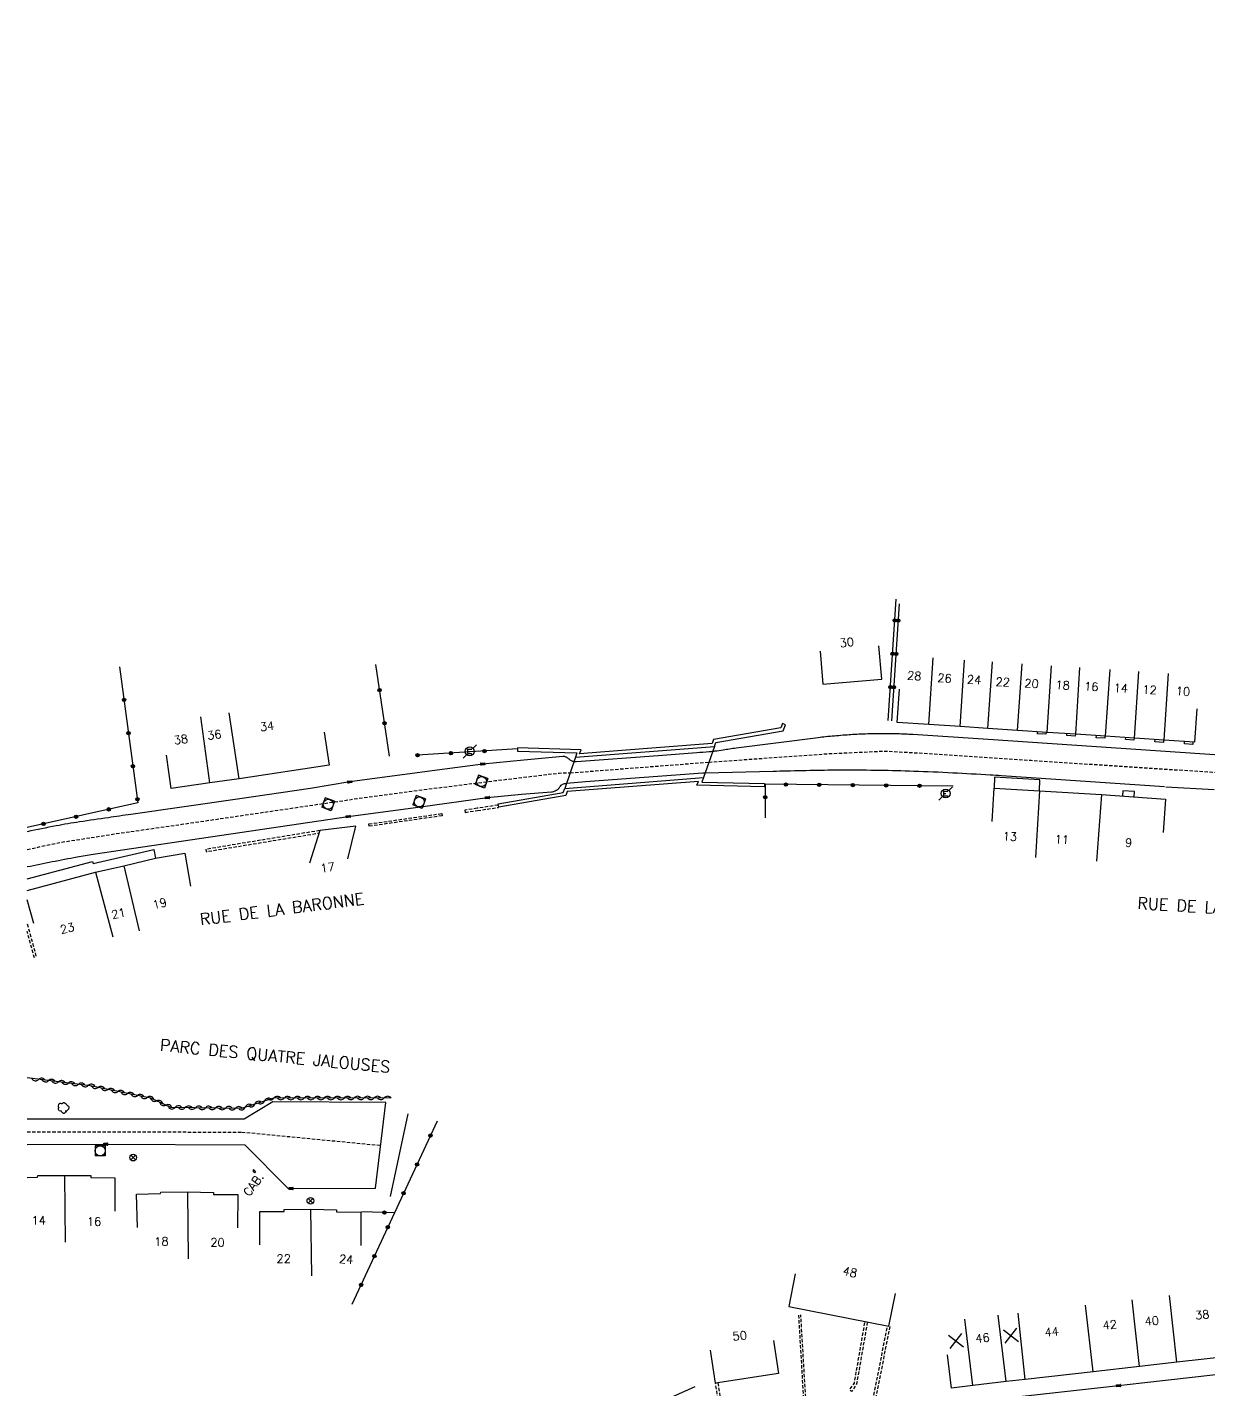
# Model space of a CAD drawing. Header units: millimetres. Extents: x 143000 to 144000, y 139000 to 140000.
# Drawn here: x 143000 to 143176.7, y 139391.1 to 139594.8 of the extents above; entities that cross this region are included whole.
import ezdxf
from ezdxf.enums import TextEntityAlignment as Align

# ---------------------------------------------------------------- set-up
doc = ezdxf.new("R2010")
doc.units = ezdxf.units.MM
doc.linetypes.add('DASHED', pattern=[0.75, 0.5, -0.25])
doc.layers.get('0').update_dxf_attribs({"linetype": 'CONTINUOUS'})
for name, color, linetype in [('W0001', 6, 'DASHED'), ('W0008', 7, 'CONTINUOUS'), ('W0100', 7, 'CONTINUOUS'), ('W0112', 1, 'DASHED'), ('W0120', 7, 'CONTINUOUS'), ('W0300', 7, 'CONTINUOUS'), ('W0302', 3, 'CONTINUOUS'), ('W0310', 3, 'CONTINUOUS'), ('W0322', 7, 'CONTINUOUS'), ('W0400', 7, 'CONTINUOUS'), ('W0420', 7, 'CONTINUOUS'), ('W0469', 7, 'CONTINUOUS'), ('W0471', 7, 'CONTINUOUS'), ('W0984', 7, 'CONTINUOUS'), ('W0989', 7, 'CONTINUOUS'), ('W0991', 7, 'CONTINUOUS'), ('W1102', 7, 'CONTINUOUS')]:
    doc.layers.add(name, color=color, linetype=linetype)
doc.styles.get("Standard").update_dxf_attribs({"font": 'romans.shx', "width": 0.85})

# ---------------------------------------------------------------- blocks, each defined once
blk = doc.blocks.new('T469')
at = {"color": 0, "linetype": 'Continuous', "flags": 128}
for points in [[(-0.35, 0.35), (0.35, -0.35)], [(-0.35, -0.35), (0.35, 0.35)]]:
    blk.add_lwpolyline(points, dxfattribs=at)
at = {"color": 0, "linetype": 'Continuous'}
blk.add_circle((0, 0), 0.5, dxfattribs=at)
blk = doc.blocks.new('T400')
for p, q in [((-0.15, 0.3), (0.15, 0.3)), ((-0.15, -0.25), (-0.15, 0.3)), ((-0.15, 0.15), (0.15, 0.15)), ((-0.15, 0), (0.15, 0)), ((0.15, 0.3), (0.15, -0.25)), ((-0.15, -0.15), (0.15, -0.15)), ((-0.15, -0.25), (-0.15, -0.3)), ((-0.15, -0.3), (0.15, -0.3)), ((0.15, -0.3), (0.15, -0.25))]:
    blk.add_line(p, q)
blk = doc.blocks.new('T420')
for p, q in [((0.75, 0.75), (-0.75, 0.75)), ((-0.75, 0.75), (-0.75, -0.75)), ((0.75, 0.75), (0.75, -0.75)), ((0.75, -0.75), (-0.75, -0.75))]:
    blk.add_line(p, q)
blk.add_ellipse((0, 0), major_axis=(-0.53, 0.53), ratio=1, start_param=3.926991, end_param=10.210176)
blk = doc.blocks.new('T300')
for p, q in [((-0.8, 0.51), (-0.86, 0.34)), ((-0.86, 0.34), (-0.86, 0.17)), ((-0.86, 0.17), (-0.74, 0.06)), ((-0.69, 0.63), (-0.8, 0.51)), ((-0.8, -0.06), (-0.74, 0.06)), ((-0.74, 0.06), (-0.69, 0.11)), ((-0.57, 0.69), (-0.69, 0.63)), ((-0.46, 0.69), (-0.57, 0.69)), ((-0.29, 0.63), (-0.46, 0.69)), ((-0.29, 0.63), (-0.17, 0.74)), ((-0.23, 0.57), (-0.29, 0.63)), ((-0.17, 0.74), (-0.06, 0.8)), ((-0.06, 0.8), (0.06, 0.8)), ((0.06, 0.8), (0.23, 0.74)), ((0.23, 0.74), (0.34, 0.63)), ((0.34, 0.63), (0.4, 0.51)), ((0.46, 0.46), (0.34, 0.46)), ((0.4, 0.51), (0.4, 0.46)), ((0.57, 0.4), (0.46, 0.46)), ((0.57, 0.4), (0.69, 0.29)), ((0.69, 0.29), (0.74, 0.17)), ((0.74, 0.06), (0.69, -0.17)), ((0.74, 0.17), (0.74, 0.06)), ((-0.8, -0.17), (-0.8, -0.06)), ((-0.8, -0.23), (-0.8, -0.17)), ((-0.74, -0.34), (-0.8, -0.23)), ((-0.69, -0.4), (-0.74, -0.34)), ((-0.51, -0.46), (-0.69, -0.4)), ((-0.4, -0.46), (-0.51, -0.46)), ((-0.4, -0.46), (-0.34, -0.46)), ((-0.34, -0.46), (-0.34, -0.4)), ((-0.34, -0.51), (-0.34, -0.46)), ((-0.29, -0.63), (-0.34, -0.51)), ((-0.17, -0.74), (-0.29, -0.63)), ((-0.06, -0.8), (-0.17, -0.74)), ((0.06, -0.8), (-0.06, -0.8)), ((0.17, -0.74), (0.06, -0.8)), ((0.23, -0.69), (0.17, -0.74)), ((0.29, -0.46), (0.23, -0.46)), ((0.29, -0.63), (0.23, -0.69)), ((0.46, -0.4), (0.29, -0.46)), ((0.34, -0.51), (0.29, -0.63)), ((0.34, -0.51), (0.34, -0.46)), ((0.57, -0.34), (0.46, -0.4)), ((0.63, -0.29), (0.57, -0.34)), ((0.69, -0.17), (0.63, -0.29))]:
    blk.add_line(p, q)
blk = doc.blocks.new('t310o')
at = {"color": 0, "linetype": 'Continuous'}
for centre, start, end in [((-0.5, 0.38), 216.8699, 323.1304), ((0.5, -0.37), 36.8699, 143.1303)]:
    blk.add_arc(centre, 0.625, start, end, dxfattribs=at)
blk = doc.blocks.new('t322o')
at = {"color": 0, "linetype": 'Continuous'}
for radius in [0.25, 0.15]:
    blk.add_circle((0, 0), radius, dxfattribs=at)
blk = doc.blocks.new('T471')
for p, q in [((-0.333334, 0.333334), (-0.333334, -0.333334)), ((-0.333334, 0.333334), (0.333334, 0.333334)), ((-0.333334, 0), (0, 0)), ((0.500001, 0.500001), (1.000002, 1.000002)), ((-0.500001, -0.500001), (-1.000002, -1.000002)), ((-0.333334, -0.333334), (0.333334, -0.333334))]:
    blk.add_line(p, q)
blk.add_ellipse((0, 0), major_axis=(0.471405, 0.471405), ratio=1, start_param=5.4977871438, end_param=11.780972451)
blk = doc.blocks.new('t991o')
at = {"color": 0, "linetype": 'Continuous'}
for p, q in [((-1, 1), (1, -1)), ((-1, -1), (1, 1))]:
    blk.add_line(p, q, dxfattribs=at)

msp = doc.modelspace()

# ---------------------------------------------------------------- linework, layer by layer
at = {"layer": 'W0001', "flags": 128}
for points in [[(143101.94, 139484.92), (143119.73, 139486.18), (143128.29, 139486.58), (143136.21, 139486.13), (143150.15, 139485.19), (143203.58, 139481.7), (143232.07, 139479.56), (143238.94, 139479.31), (143248.2, 139479.66), (143254.77, 139480.61), (143259.8, 139479.15)], [(143081.19, 139483.32), (143101.94, 139484.92)], [(143000, 139471.86), (143005.06, 139472.94), (143013.37, 139474.23), (143023.13, 139475.63), (143049.28, 139479.46), (143060.78, 139481), (143070.04, 139482.15), (143079.55, 139483.29), (143081.19, 139483.32)]]:
    msp.add_lwpolyline(points, dxfattribs=at)
at = {"layer": 'W0001'}
msp.add_lwpolyline([(143000, 139429.61), (143032.11, 139429.6), (143052.88, 139427.6)], dxfattribs=at)
at = {"layer": 'W0008', "flags": 128}
msp.add_lwpolyline([(143802.51, 139956.29, 0.000002), (143824.96, 139979.62, 0.000766)], format="xyb", dxfattribs=at)
at = {"layer": 'W0008'}
for points in [[(143181.99, 139485.71), (143143.7, 139488.3), (143132.43, 139489.04, 0.011243), (143130.17, 139489.14, 0.008074), (143127.02, 139489.16, 0.00848), (143124.37, 139489.08, 0.009489), (143122.01, 139488.93, 0.003283), (143119.4, 139488.7, 0.007659), (143118.29, 139488.57), (143106.03, 139487.01, 0.01013), (143104.06, 139486.71, -0.016239), (143102.83, 139486.55, -0.001523), (143102.52, 139486.51)], [(143102.52, 139486.51, -0.00269), (143101.97, 139486.46, -0.001965), (143100.14, 139486.31), (143094.33, 139485.86), (143082.14, 139484.97, -0.036863), (143081.87, 139484.97, -0.015213), (143081.77, 139484.98)], [(143081.77, 139484.98, -0.022281), (143081.61, 139485.01, -0.059477), (143081.4, 139485.09, -0.060381), (143081.21, 139485.21, -0.023288), (143081.12, 139485.3, 0.028559), (143081.04, 139485.37, 0.014477), (143080.89, 139485.48, 0.01546), (143080.75, 139485.58, 0.028899), (143080.63, 139485.64, 0.022293), (143080.47, 139485.71, 0.043688), (143080.25, 139485.77, 0.069571), (143080.1, 139485.78), (143074.28, 139485.23), (143068.11, 139484.64), (143060.58, 139483.63), (143048.23, 139481.95), (143042.36, 139480.99), (143031.45, 139479.39), (143015.49, 139477.1, 0.000588), (143012.13, 139476.61, 0.000459), (143007.83, 139475.98, 0.010714), (143004.31, 139475.38, 0.005347), (143000, 139474.51)], [(143101.37, 139483.34), (143111.54, 139483.57, -0.000219), (143113.57, 139483.62, -0.000096), (143118.23, 139483.72, -0.005306), (143122.29, 139483.76, -0.004159), (143127.47, 139483.72, -0.004631), (143132.57, 139483.59, -0.004044), (143138.4, 139483.34, -0.001038), (143143.99, 139483.04, -0.003379), (143145.7, 139482.94), (143170.08, 139481.26)], [(143000, 139469.29, -0.002806), (143007.45, 139470.76, -0.011007), (143009.87, 139471.17), (143048, 139476.78), (143058.83, 139478.23), (143068.83, 139479.61), (143073.93, 139480.14), (143078.39, 139480.48, 0.043076), (143078.53, 139480.5, 0.019596), (143078.85, 139480.6, 0.021446), (143079.04, 139480.67, 0.026118), (143079.19, 139480.75, 0.03359), (143079.33, 139480.84, 0.038223), (143079.43, 139480.93, 0.045658), (143079.52, 139481.05, -0.028573), (143079.66, 139481.23, -0.0232), (143079.87, 139481.46, -0.041595), (143080, 139481.57, -0.073443), (143080.21, 139481.67, -0.055296), (143080.5, 139481.73), (143080.64, 139481.75)]]:
    msp.add_lwpolyline(points, format="xyb", dxfattribs=at)
for points in [[(143152.37, 139489.37), (143152.35, 139489.08), (143151.07, 139489.15), (143151.09, 139489.46)], [(143156.76, 139489.11), (143156.73, 139488.78), (143155.46, 139488.88), (143155.47, 139489.18)], [(143161.17, 139488.79), (143161.15, 139488.5), (143159.87, 139488.54), (143159.9, 139488.88)], [(143165.53, 139488.51), (143165.51, 139488.2), (143164.25, 139488.29), (143164.27, 139488.59)], [(143169.94, 139488.22), (143169.91, 139487.86), (143168.64, 139487.97), (143168.66, 139488.3)], [(143174.31, 139487.92), (143174.29, 139487.56), (143173.06, 139487.64), (143173.09, 139488)], [(143080.64, 139481.75), (143083.5, 139482.03), (143101.03, 139483.33), (143101.37, 139483.34)], [(143165.55, 139479.74), (143165.61, 139480.53), (143163.84, 139480.61), (143163.78, 139479.87)], [(143170.29, 139481.25), (143177.5, 139480.81)], [(143000, 139427.72), (143011.76, 139427.76), (143032.54, 139427.67), (143039.03, 139421.15), (143039.49, 139421.14), (143052.1, 139421.19), (143053.65, 139434.01), (143036.71, 139434.09), (143032.45, 139431.53), (143000, 139431.5)], [(143207.43, 139396.61), (143166.69, 139392.05), (143163.21, 139391.65), (143120.63, 139386.9)]]:
    msp.add_lwpolyline(points, dxfattribs=at)
at = {"layer": 'W0008', "flags": 128}
for points in [[(143151.38, 139480.64), (143151.45, 139482.27), (143144.65, 139482.66), (143144.58, 139481.05)], [(143000, 139467.47), (143009.75, 139470.08), (143009.85, 139469.78), (143018.93, 139471.83), (143019.17, 139470.54)]]:
    msp.add_lwpolyline(points, dxfattribs=at)
at = {"layer": 'W0100'}
for p, q in [((143033.86, 139423.97), (143033.73, 139423.8)), ((143033.73, 139423.8), (143033.99, 139423.52))]:
    msp.add_line(p, q, dxfattribs=at)
at = {"layer": 'W0100', "flags": 128}
for points in [[(143118.57, 139501.54), (143119, 139496.56), (143127.8, 139497.33), (143127.36, 139502.31)], [(143174.91, 139492.89), (143174.57, 139487.9), (143170.02, 139488.22), (143165.61, 139488.51), (143161.25, 139488.78), (143156.81, 139489.1), (143152.51, 139489.36), (143148.11, 139489.66), (143143.67, 139489.95), (143139.53, 139490.23), (143134.83, 139490.53), (143130.11, 139490.84), (143130.45, 139495.83)], [(143044.4, 139489.4), (143045.15, 139484.46), (143031.7, 139482.41), (143027.33, 139481.8), (143021.52, 139481), (143020.84, 139485.95)], [(143144.28, 139476.06), (143144.58, 139481.05), (143144.58, 139481.05), (143151.38, 139480.64), (143160.64, 139480.1), (143170.24, 139479.38), (143169.87, 139474.4)], [(143047.94, 139470.44), (143049.16, 139475.36), (143043.74, 139474.69), (143042.2, 139469.83)], [(143000, 139465.7), (143010.19, 139468.45), (143014.45, 139469.43), (143019.17, 139470.54), (143023.56, 139471.3), (143024.41, 139466.37)], [(143000.96, 139460.78), (143000, 139464.33)], [(143114.84, 139408.39), (143113.88, 139403.49), (143128.87, 139400.55), (143129.84, 139405.46)], [(143205.39, 139403.96), (143205.98, 139399), (143201.01, 139398.41), (143192.64, 139397.47), (143187.26, 139396.88), (143186.2, 139396.79), (143180.52, 139396.14), (143171.91, 139395.19), (143166.36, 139394.54), (143159.4, 139393.75), (143149.22, 139392.59), (143146.42, 139392.3), (143141.43, 139391.69), (143138.2, 139391.3), (143137.6, 139396.26)], [(143111.59, 139398.41), (143112.34, 139393.46), (143102.94, 139392.03), (143102.18, 139396.97)]]:
    msp.add_lwpolyline(points, dxfattribs=at)
at = {"layer": 'W0100'}
for points in [[(143000, 139422.82), (143001.54, 139422.83), (143001.58, 139423.08), (143005.57, 139423.12), (143009.51, 139423.08), (143009.52, 139422.79), (143013.11, 139422.77), (143013.08, 139417.77)], [(143033.86, 139423.97), (143034.12, 139423.69), (143033.99, 139423.52)], [(143016.47, 139415.3), (143016.36, 139420.3), (143019.91, 139420.38), (143019.98, 139420.6), (143023.95, 139420.64), (143027.87, 139420.57), (143027.87, 139420.27), (143031.47, 139420.25), (143031.44, 139415.25)], [(143034.8, 139412.72), (143034.8, 139417.72), (143038.4, 139417.72), (143038.41, 139418.01), (143042.38, 139418.07), (143046.27, 139417.95), (143046.26, 139417.65), (143049.91, 139417.62), (143049.87, 139412.62)]]:
    msp.add_lwpolyline(points, dxfattribs=at)
at = {"layer": 'W0112'}
for points in [[(143070.4, 139478.49), (143067.27, 139478.02), (143065.45, 139477.75), (143065.5, 139477.4), (143067.32, 139477.68), (143070.46, 139478.14)], [(143115.34, 139402.22), (143116.09, 139389.5), (143108.22, 139388.44), (143108.26, 139388.09), (143116.46, 139389.2), (143115.69, 139402.25)], [(143103.28, 139392.08), (143103.93, 139387.85), (143106.34, 139388.18), (143106.38, 139387.84), (143103.64, 139387.45), (143102.94, 139392.03)]]:
    msp.add_lwpolyline(points, dxfattribs=at)
msp.add_lwpolyline([(143061.99, 139477.23), (143062.04, 139476.89), (143051.13, 139475.33), (143051.08, 139475.67)], close=True, dxfattribs=at)
at = {"layer": 'W0112', "flags": 128}
for points in [[(143043.74, 139474.69), (143026.7, 139471.88), (143026.76, 139471.53), (143043.62, 139474.31)], [(143000, 139460.73), (143001.36, 139455.71)], [(143001.07, 139455.63), (143000, 139459.58)], [(143125.63, 139401.15), (143124.03, 139391.92), (143123.42, 139391), (143123.29, 139390.81), (143122.99, 139391.03), (143123.7, 139392.05), (143125.29, 139401.21)], [(143128.99, 139400.53), (143126.93, 139390.01), (143126.59, 139390.08), (143128.65, 139400.59)]]:
    msp.add_lwpolyline(points, dxfattribs=at)
at = {"layer": 'W0120'}
for points in [[(143113.42, 139490.51), (143112.95, 139490.69), (143112.71, 139490.05), (143102.62, 139488.31), (143102.41, 139487.71), (143088.26, 139486.62), (143082.61, 139486.18), (143082.82, 139486.78), (143073.32, 139487.07), (143073.31, 139486.57), (143082.21, 139486.3), (143081.99, 139485.64), (143102.78, 139487.24), (143102.99, 139487.87), (143113.07, 139489.6)], [(143110.26, 139481.71), (143110.25, 139481.21), (143100.16, 139481.46), (143100.37, 139482.04), (143080.74, 139480.51), (143080.53, 139479.91), (143070.52, 139478.18), (143070.44, 139478.67), (143080.16, 139480.36), (143080.38, 139480.99), (143101.11, 139482.6), (143100.87, 139481.94)]]:
    msp.add_lwpolyline(points, close=True, dxfattribs=at)
at = {"layer": 'W0120', "flags": 128}
for points in [[(143102.78, 139487.24), (143101.11, 139482.6)], [(143081.99, 139485.64), (143080.38, 139480.99)]]:
    msp.add_lwpolyline(points, dxfattribs=at)
at = {"layer": 'W0302'}
msp.add_line((143054.31, 139419.97), (143056.97, 139432.33), dxfattribs=at)
at = {"layer": 'W0310'}
msp.add_lwpolyline([(143054.4, 139434.71), (143036.84, 139434.67), (143032.04, 139433.14), (143021.46, 139433.29), (143018.48, 139434.66), (143009.39, 139436.53), (143000, 139437.68)], dxfattribs=at)
at = {"layer": 'W0322'}
msp.add_line((143054.92, 139417.51), (143048.56, 139403.81), dxfattribs=at)
for points in [[(143128.75, 139491.15), (143129.94, 139509.28)], [(143129.3, 139491.12), (143130.43, 139508.59)], [(143013.8, 139499.18), (143016.55, 139478.84), (143000, 139475.12)], [(143054.18, 139485.8), (143052.11, 139499.52)], [(143073.35, 139486.9), (143058.31, 139485.94)], [(143138.45, 139481.33), (143110.38, 139481.6), (143110.34, 139476.6)], [(143061.3, 139431.22), (143054.92, 139417.51), (143049.99, 139417.66)], [(143099.85, 139391.5), (143076.76, 139381.11)]]:
    msp.add_lwpolyline(points, dxfattribs=at)
at = {"layer": 'W1102'}
for p, q in [((143005.57, 139423.12), (143005.67, 139413.12)), ((143023.95, 139420.64), (143024.07, 139410.65)), ((143042.38, 139418.07), (143042.52, 139408.07))]:
    msp.add_line(p, q, dxfattribs=at)
at = {"layer": 'W1102', "flags": 128}
for points in [[(143134.83, 139490.53), (143135.49, 139500.51)], [(143139.53, 139490.23), (143140.19, 139500.19)], [(143143.67, 139489.95), (143144.34, 139499.93)], [(143148.11, 139489.66), (143148.77, 139499.64)], [(143152.51, 139489.36), (143153.17, 139499.34)], [(143156.81, 139489.1), (143157.42, 139499.08)], [(143161.25, 139488.78), (143161.97, 139498.76)], [(143165.61, 139488.51), (143166.25, 139498.48)], [(143170.02, 139488.22), (143170.68, 139498.19)], [(143031.7, 139482.41), (143030.19, 139492.29)], [(143027.33, 139481.8), (143025.96, 139491.71)], [(143151.38, 139480.64), (143150.79, 139470.66)], [(143160.64, 139480.1), (143159.89, 139470.13)], [(143010.19, 139468.45), (143012.8, 139458.8)], [(143014.45, 139469.43), (143016.75, 139459.7)], [(143171.91, 139395.19), (143170.82, 139405.13)], [(143149.22, 139392.59), (143148.18, 139402.53)], [(143159.4, 139393.75), (143158.27, 139403.69)], [(143166.36, 139394.54), (143165.22, 139404.48)], [(143141.43, 139391.69), (143140.22, 139401.61)], [(143146.42, 139392.3), (143145.2, 139402.22)]]:
    msp.add_lwpolyline(points, dxfattribs=at)

# ---------------------------------------------------------------- block references
at = {"layer": 'W0300'}
msp.add_blockref('T300', (143005.46, 139433.19), dxfattribs=at)
at = {"layer": 'W0310'}
for p, rotation in [((143001.69, 139437.47), 173.05193242913), ((143003.18, 139437.29), 173.05193242913), ((143004.67, 139437.11), 173.05193242913), ((143006.16, 139436.93), 173.05193242913), ((143007.64, 139436.74), 173.05193242913), ((143009.13, 139436.56), 173.05193242913), ((143010.61, 139436.28), 168.3411635847514), ((143012.08, 139435.98), 168.3411635847514), ((143013.55, 139435.67), 168.3411635847514), ((143015.01, 139435.37), 168.3411635847514), ((143016.48, 139435.07), 168.3411635847514), ((143017.95, 139434.77), 168.3411635847514), ((143019.35, 139434.26), 155.3347280280958), ((143020.72, 139433.63), 155.3347280280958), ((143022.14, 139433.28), 179.2150365254889), ((143023.64, 139433.26), 179.2150365254889), ((143025.14, 139433.24), 179.2150365254889), ((143026.64, 139433.22), 179.2150365254889), ((143028.14, 139433.2), 179.2150365254889), ((143029.64, 139433.18), 179.2150365254889), ((143031.14, 139433.16), 179.2150365254889), ((143032.61, 139433.33), 197.6653788931062), ((143034.04, 139433.78), 197.6653788931062), ((143035.47, 139434.24), 197.6653788931062), ((143036.9, 139434.67), 180.1077889787821), ((143038.4, 139434.68), 180.1077889787821), ((143039.9, 139434.68), 180.1077889787821), ((143041.4, 139434.68), 180.1077889787821), ((143042.9, 139434.68), 180.1077889787821), ((143044.4, 139434.69), 180.1077889787821), ((143045.9, 139434.69), 180.1077889787821), ((143047.4, 139434.69), 180.1077889787821), ((143048.9, 139434.7), 180.1077889787821), ((143050.4, 139434.7), 180.1077889787821), ((143051.9, 139434.7), 180.1077889787821), ((143053.4, 139434.7), 180.1077889787821)]:
    msp.add_blockref('t310o', p, dxfattribs=dict(at, rotation=rotation))
at = {"layer": 'W0322'}
for p, rotation in [((143129.73, 139506.12), 86.25197140091927), ((143130.27, 139506.09), 86.29123478137254), ((143129.41, 139501.13), 86.25197140091927), ((143129.95, 139501.1), 86.29123478137254), ((143129.08, 139496.14), 86.25197140091927), ((143129.62, 139496.11), 86.29123478137254), ((143014.47, 139494.22), 277.6997793702575), ((143052.69, 139495.69), 98.565064543087), ((143053.43, 139490.74), 98.565064543087), ((143015.14, 139489.27), 277.6997793702575), ((143058.38, 139485.94), 183.673237359865), ((143063.37, 139486.26), 183.673237359865), ((143068.36, 139486.58), 183.673237359865), ((143015.81, 139484.31), 277.6997793702575), ((143113.45, 139481.57), 179.4497654590278), ((143118.45, 139481.53), 179.4497654590278), ((143123.45, 139481.48), 179.4497654590278), ((143128.45, 139481.43), 179.4497654590278), ((143133.45, 139481.38), 179.4497654590278), ((143012.18, 139477.86), 192.6703056765268), ((143016.48, 139479.36), 277.6997793702575), ((143110.37, 139479.67), 269.4497654591012), ((143002.43, 139475.67), 192.6703056765268), ((143007.3, 139476.76), 192.6703056765268), ((143060.3, 139429.06), 245.0218549051551), ((143058.29, 139424.76), 245.0218549051551), ((143056.29, 139420.45), 245.0218549051551), ((143053.41, 139417.56), 178.3266264719833), ((143053.92, 139415.36), 245.0872626751081), ((143051.92, 139411.05), 245.0872626751081), ((143049.92, 139406.74), 245.0872626751081)]:
    msp.add_blockref('t322o', p, dxfattribs=dict(at, rotation=rotation))
at = {"layer": 'W0400'}
for p, rotation in [((143068.11, 139484.64), 277.6326363170905), ((143048.23, 139481.95), 279.2662990621589), ((143068.83, 139479.61), 96.01241217902724), ((143048, 139476.78), 97.60544077075852), ((143011.76, 139427.76), 90.1994133889675), ((143039.49, 139421.14), 89.69519042968739), ((143163.21, 139391.65), 96.53098241304284)]:
    msp.add_blockref('T400', p, dxfattribs=dict(at, rotation=rotation))
at = {"layer": 'W0420'}
for p, rotation in [((143067.94, 139482), 340.0004866433957), ((143045.01, 139478.61), 340.00048664339), ((143058.62, 139478.96), 340.00048664339)]:
    msp.add_blockref('T420', p, dxfattribs=dict(at, rotation=rotation))
msp.add_blockref('T420', (143010.91, 139426.78), dxfattribs=at)
at = {"layer": 'W0469'}
for p in [(143015.83, 139425.77), (143042.34, 139419.3)]:
    msp.add_blockref('T469', p, dxfattribs=at)
at = {"layer": 'W0471'}
for p in [(143066.17, 139486.53), (143137.35, 139480.23)]:
    msp.add_blockref('T471', p, dxfattribs=at)
at = {"layer": 'W0991'}
for p, rotation in [((143138.88, 139398.33), 6.887827497599438), ((143147.13, 139399.14), 6.511510685006652)]:
    msp.add_blockref('t991o', p, dxfattribs=dict(at, rotation=rotation))

# ---------------------------------------------------------------- texts
at = {"layer": 'W0984'}
msp.add_text('CAB.', height=1.25, rotation=53.6283, dxfattribs=at).set_placement((143033.82, 139421.74), align=Align.MIDDLE)
at = {"layer": 'W0989'}
for s, rotation, p in [('RUE DE LA BARONNE', 7.29, (143038.09, 139462.97)), ('RUE DE LA BARONNE', 356.67, (143178.37, 139463.13)), ('PARC DES QUATRE JALOUSES', 354.4937, (143037.05, 139440.9))]:
    msp.add_text(s, height=1.75, rotation=rotation, dxfattribs=at).set_placement(p, align=Align.MIDDLE)
at = {"layer": 'W0991'}
for s, rotation, p in [('30', 7.2, (143122.56, 139502.83)), ('28', 356.49, (143132.66, 139497.84)), ('26', 356.49, (143137.19, 139497.49)), ('24', 356.49, (143141.61, 139497.26)), ('22', 356.49, (143145.9, 139496.91)), ('20', 356.49, (143150.2, 139496.68)), ('18', 356.49, (143154.85, 139496.45)), ('16', 356.49, (143159.14, 139496.22)), ('14', 356.49, (143163.56, 139495.98)), ('12', 356.49, (143167.85, 139495.75)), ('10', 356.49, (143172.85, 139495.52)), ('34', 7.65, (143035.86, 139490.29)), ('38', 7.65, (143022.97, 139488.31)), ('36', 7.65, (143027.97, 139489.01)), ('13', 356.49, (143146.95, 139473.81)), ('11', 356.49, (143154.73, 139473.35)), ('9', 356.49, (143164.72, 139472.88)), ('17', 7.65, (143044.92, 139469.16)), ('19', 12.6, (143019.8, 139463.79)), ('21', 12.6, (143013.64, 139462.28)), ('23', 12.6, (143005.98, 139460.07)), ('14', 0.5709, (143001.71, 139416.39)), ('16', 359.7063, (143009.99, 139416.21)), ('18', 1.3139, (143020.07, 139413.23)), ('20', 359.6856, (143028.46, 139413.09)), ('22', 359.9552, (143038.35, 139410.66)), ('24', 354.7675, (143047.71, 139410.56)), ('48', 347.76, (143123.04, 139408.65)), ('38', 5.76, (143175.72, 139402.28)), ('42', 5.76, (143161.9, 139400.77)), ('40', 5.76, (143168.17, 139401.35)), ('50', 5.76, (143106.55, 139399.13)), ('46', 5.76, (143142.85, 139398.8)), ('44', 5.76, (143153.19, 139399.73))]:
    msp.add_text(s, height=1.25, rotation=rotation, dxfattribs=at).set_placement(p, align=Align.MIDDLE)

doc.saveas('drawing.dxf')
